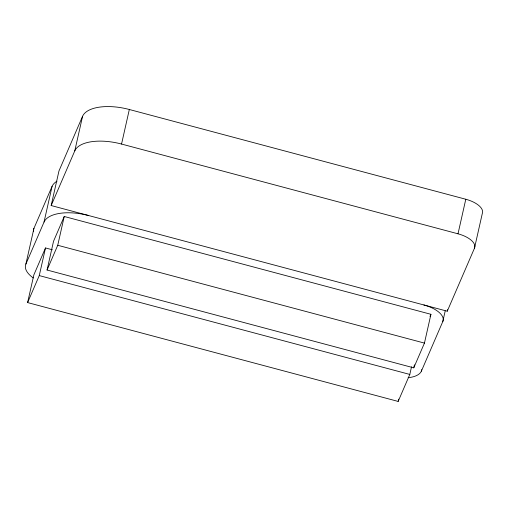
<?xml version="1.0" encoding="UTF-8"?>
<svg xmlns="http://www.w3.org/2000/svg" width="508" height="508" viewBox="0 0 508 508"><rect width="100%" height="100%" fill="white"/><g stroke="black" fill="none" stroke-linecap="round" stroke-linejoin="round"><path stroke-width="0.76" d="M33.255 277.933A31.756 14.465 12.7 0 1 25.895 264.058L33.941 228.352L52.076 186.366A38.976 17.755 12.7 0 1 56.998 181.191M25.895 264.058L44.031 222.072L52.076 186.366M411.537 366.757L409.81 374.434L398.151 401.428L27.61 302.577L33.839 274.936L45.498 247.948L52.388 249.784M51.168 205.543L58.953 170.993L82.569 116.307A40.786 18.58 12.7 0 1 129.33 109.499L465.792 199.25A21.114 9.62 12.7 0 1 482.27 213.633L474.485 248.183L447.262 311.207L51.168 205.543L74.784 150.863L82.569 116.307M27.61 302.577L39.268 275.59L45.498 247.948M47.053 270.021L53.543 241.224L64.23 216.484L430.936 314.306L424.447 343.097L413.76 367.843L47.053 270.021L57.741 245.275L64.23 216.484M74.784 150.863A40.786 18.58 12.7 0 1 121.545 144.05L129.33 109.499M398.151 401.428L398.672 399.123M413.76 367.843L414.445 364.814M408.14 377.704A28.435 12.954 12.7 0 0 421.386 371.132L421.729 369.608M474.485 248.183A21.114 9.62 12.7 0 0 458.006 233.807L465.792 199.25M421.386 371.132L442.817 321.507L445.211 310.871M447.262 311.207L447.611 309.677M429.997 316.49L430.936 314.306M121.545 144.05L458.006 233.807M57.741 245.275L424.447 343.097M39.268 275.59L409.81 374.434M44.031 222.072A38.976 17.755 12.7 0 1 88.716 215.563M423.869 304.965A24.289 11.062 12.7 0 1 442.817 321.507M33.407 231.464A31.756 14.465 12.7 0 1 33.941 228.352"/></g></svg>
